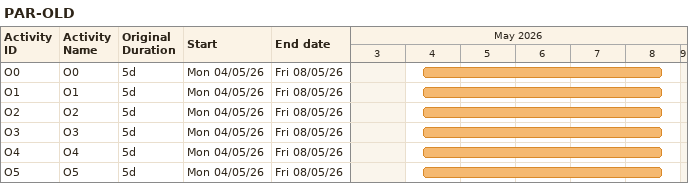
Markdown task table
PAR-OLD

| ID | Task | Original duration | Start | Finish |
|---|---|---|---|---|
| O0 | O0 | 5d | 2026-05-04 | 2026-05-08 |
| O1 | O1 | 5d | 2026-05-04 | 2026-05-08 |
| O2 | O2 | 5d | 2026-05-04 | 2026-05-08 |
| O3 | O3 | 5d | 2026-05-04 | 2026-05-08 |
| O4 | O4 | 5d | 2026-05-04 | 2026-05-08 |
| O5 | O5 | 5d | 2026-05-04 | 2026-05-08 |
